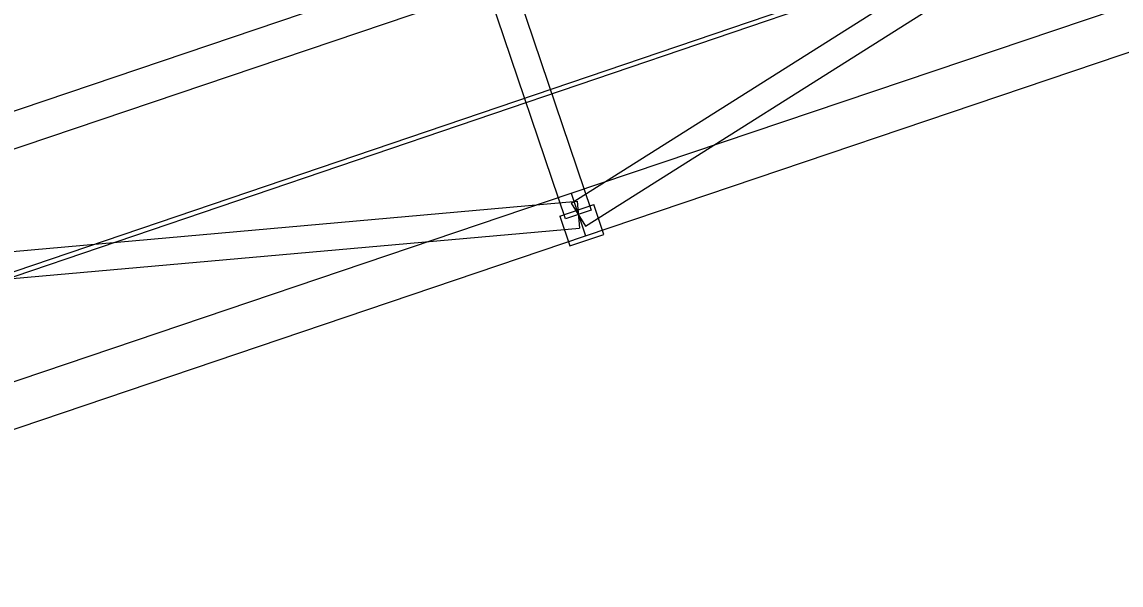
# Model space of a CAD drawing. Header units: millimetres. Extents: x -1970 to 34302, y -65268 to 6837.
# Drawn here: x 8635 to 9857, y 2164 to 2790 of the extents above; entities that cross this region are included whole.
import ezdxf

# ---------------------------------------------------------------- set-up
doc = ezdxf.new("R2010")
doc.units = ezdxf.units.MM
doc.layers.add('COTAS_P', color=1, linetype='Continuous', lineweight=0)
doc.layers.add('lateral_C01', color=7, linetype='Continuous', lineweight=0)
doc.dimstyles.new('R19_100', dxfattribs={"dimtxt": 250, "dimasz": 150, "dimexe": 150, "dimexo": 80, "dimgap": 100, "dimtad": 1, "dimtih": 1, "dimtoh": 1, "dimdsep": 46, "dimcen": 0.09, "dimadec": 0, "dimazin": 0, "dimtfac": 1, "dimtdec": 4, "dimtofl": 0, "dimtmove": 0, "dimatfit": 3, "dimfxl": 1, "dimtolj": 1, "dimtzin": 0, "dimarcsym": 0})

# ---------------------------------------------------------------- blocks, each defined once
blk = doc.blocks.new('*D0')
at = {"layer": 'COTAS_P', "color": 0, "lineweight": -2, "transparency": 16777216}
for p, q in [((10918.9, 3565.8), (10608.3, 4484.8)), ((1803.3, 1350.6), (10514.3, 4294.7)), ((1923.7, 525.8), (1613.2, 1444.7))]:
    blk.add_line(p, q, dxfattribs=at)
at = {"layer": 'COTAS_P', "color": 0, "transparency": 16777216}
for points in [[(10506.3, 4318.3), (10522.3, 4271), (10656.4, 4342.7)], [(1795.3, 1374.3), (1811.3, 1327), (1661.2, 1302.6)]]:
    blk.add_solid(points, dxfattribs=at)
at = {"layer": 'Defpoints', "color": 0, "transparency": 16777216}
for p in [(10656.4, 4342.7), (10944.5, 3490.1), (1949.4, 450)]:
    blk.add_point(p, dxfattribs=at)

msp = doc.modelspace()

# ---------------------------------------------------------------- linework, layer by layer
at = {"layer": 'lateral_C01'}
for p, q in [((2012.494, 264.236), (11002.451, 3319.63)), ((2014.103, 259.502), (11004.06, 3314.896)), ((9245.334, 2588.118), (10289.314, 3247.061)), ((9261.347, 2562.749), (10305.327, 3221.692)), ((9245.336, 2599.118), (10382.167, 2983.327)), ((9261.345, 2551.75), (10398.175, 2935.959)), ((8017.256, 2484.906), (9154.087, 2869.115)), ((9174.7, 2854.97), (9267.551, 2580.236)), ((9239.13, 2570.631), (9146.28, 2845.365)), ((8030.063, 2447.011), (9166.894, 2831.22)), ((8022.33, 2480.899), (9252.01, 2590.375)), ((8108.506, 2214.908), (9245.336, 2599.118)), ((9245.336, 2599.118), (9261.345, 2551.75)), ((9252.01, 2590.375), (9254.671, 2560.493)), ((9232.793, 2573.767), (9270.687, 2586.574)), ((9267.551, 2580.236), (9239.13, 2570.631)), ((9245.334, 2588.118), (9261.347, 2562.749)), ((9281.893, 2553.416), (9270.687, 2586.574)), ((9232.793, 2573.767), (9243.999, 2540.609)), ((8024.99, 2451.017), (9254.671, 2560.493)), ((9243.999, 2540.609), (9281.893, 2553.416)), ((8124.515, 2167.54), (9261.345, 2551.75))]:
    msp.add_line(p, q, dxfattribs=at)

# ---------------------------------------------------------------- dimensions: what is measured, and where the dimension line sits
at = {"layer": 'COTAS_P'}
dim = msp.add_aligned_dim(p1=(1949.358, 450), p2=(10944.529, 3490.056), distance=900, text='<> P', dimstyle='R19_100', dxfattribs=at)
dim.commit()
dim.dimension.update_dxf_attribs({"geometry": '*D0', "text_midpoint": (6158.787, 2822.651)})

doc.saveas('drawing.dxf')
